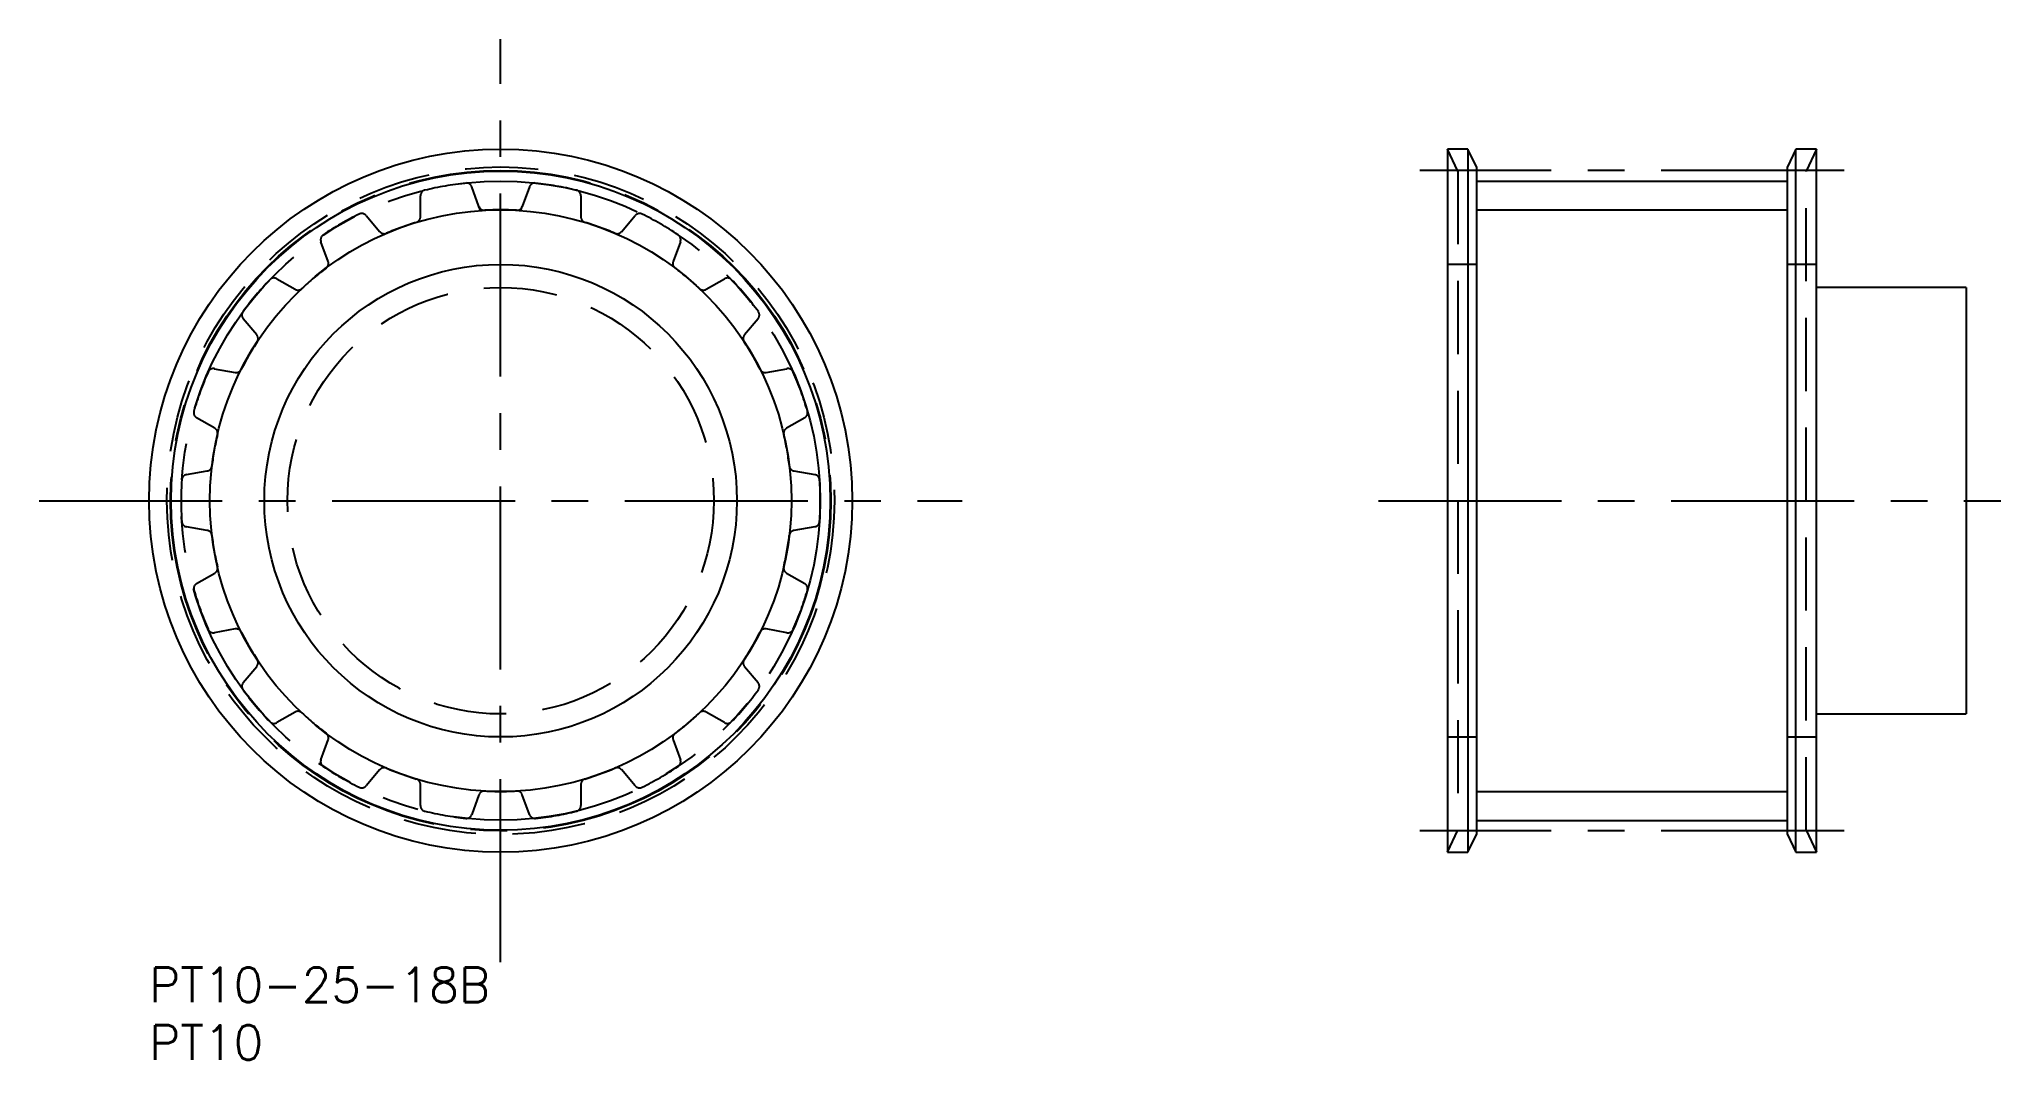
# Model space of a CAD drawing. Extents: x -10 to 161, y -8 to 81.
import ezdxf

# ---------------------------------------------------------------- set-up
doc = ezdxf.new("R2010")
doc.units = 0
doc.header["$LTSCALE"] = 0.5
for name, pattern in [('CENTER', [50.8, 31.75, -6.35, 6.35, -6.35]), ('DASHED', [19.05, 12.7, -6.35]), ('PHANTOM', [63.5, 31.75, -6.35, 6.35, -6.35, 6.35, -6.35])]:
    doc.linetypes.add(name, pattern=pattern)
for name, color, linetype in [('MSM_CENTER', 1, 'CENTER'), ('MSM_CONTINUOUS', 7, 'CONTINUOUS'), ('MSM_DASHED', 4, 'DASHED'), ('MSM_IMAGINARY', 6, 'PHANTOM'), ('MSM_NARROW', 5, 'CONTINUOUS'), ('MSM_PART_NUMBER', 7, 'CONTINUOUS')]:
    doc.layers.add(name, color=color, linetype=linetype)
doc.styles.get("Standard").update_dxf_attribs({"font": 'txt.shx', "height": 3, "bigfont": 'bigfont.shx'})

msp = doc.modelspace()

# ---------------------------------------------------------------- linework, layer by layer
at = {"layer": 'MSM_CENTER'}
for p, q in [((30.5, 0.47), (30.5, 80.53)), ((147.05, 69.15), (110.25, 69.15)), ((-9.53, 40.5), (70.53, 40.5)), ((106.65, 40.5), (160.65, 40.5)), ((147.05, 11.85), (110.25, 11.85))]:
    msp.add_line(p, q, dxfattribs=at)
msp.add_circle((30.5, 40.5), 28.65, dxfattribs=at)
at = {"layer": 'MSM_CONTINUOUS'}
for p, q in [((114.41, 71), (112.65, 71)), ((112.65, 71), (112.65, 10)), ((115.15, 69.45), (114.41, 71)), ((114.41, 71), (114.41, 10)), ((142.88, 71), (142.15, 69.45)), ((144.65, 71), (142.88, 71)), ((142.88, 10), (142.88, 71)), ((144.65, 10), (144.65, 71)), ((115.15, 69.45), (115.15, 11.55)), ((115.15, 68.23), (142.15, 68.23)), ((142.15, 11.55), (142.15, 69.45)), ((157.65, 59), (144.65, 59)), ((157.65, 59), (157.65, 22)), ((144.65, 22), (157.65, 22)), ((115.15, 12.77), (142.15, 12.77)), ((114.41, 10), (115.15, 11.55)), ((142.15, 11.55), (142.88, 10)), ((112.65, 10), (114.41, 10)), ((142.88, 10), (144.65, 10))]:
    msp.add_line(p, q, dxfattribs=at)
for radius in [30.5, 28.59, 20.5]:
    msp.add_circle((30.5, 40.5), radius, dxfattribs=at)
at = {"layer": 'MSM_DASHED'}
for p, q in [((113.55, 69.09), (112.65, 71)), ((144.65, 71), (143.75, 69.09)), ((113.55, 69.09), (113.55, 11.91)), ((143.75, 11.91), (143.75, 69.09)), ((23.54, 65.12), (23.54, 66.95)), ((28.62, 66.02), (28, 67.73)), ((33, 67.73), (32.38, 66.02)), ((37.46, 66.95), (37.46, 65.12)), ((18.83, 65.23), (20.01, 63.83)), ((40.99, 63.83), (42.17, 65.23)), ((15.54, 61.25), (14.91, 62.97)), ((46.09, 62.97), (45.46, 61.25)), ((11.08, 59.75), (12.66, 58.84)), ((48.34, 58.84), (49.92, 59.75)), ((115.15, 61), (112.65, 61)), ((144.65, 61), (142.15, 61)), ((9.34, 54.88), (8.17, 56.28)), ((52.83, 56.28), (51.66, 54.88)), ((5.66, 51.95), (7.46, 51.63)), ((53.54, 51.63), (55.34, 51.95)), ((5.7, 46.78), (4.12, 47.69)), ((56.88, 47.69), (55.3, 46.78)), ((3.25, 42.76), (5.05, 43.08)), ((55.95, 43.08), (57.75, 42.76)), ((5.05, 37.92), (3.25, 38.24)), ((57.75, 38.24), (55.95, 37.92)), ((4.12, 33.31), (5.7, 34.22)), ((55.3, 34.22), (56.88, 33.31)), ((7.46, 29.37), (5.66, 29.05)), ((55.34, 29.05), (53.54, 29.37)), ((8.17, 24.72), (9.34, 26.12)), ((51.66, 26.12), (52.83, 24.72)), ((12.66, 22.16), (11.08, 21.25)), ((49.92, 21.25), (48.34, 22.16)), ((14.91, 18.03), (15.54, 19.75)), ((45.46, 19.75), (46.09, 18.03)), ((112.65, 20), (115.15, 20)), ((142.15, 20), (144.65, 20)), ((20.01, 17.17), (18.83, 15.77)), ((42.17, 15.77), (40.99, 17.17)), ((23.54, 14.05), (23.54, 15.88)), ((37.46, 15.88), (37.46, 14.05)), ((28.62, 14.98), (28, 13.27)), ((33, 13.27), (32.38, 14.98)), ((112.65, 10), (113.55, 11.91)), ((143.75, 11.91), (144.65, 10))]:
    msp.add_line(p, q, dxfattribs=at)
for radius in [28.95, 18.5]:
    msp.add_circle((30.5, 40.5), radius, dxfattribs=at)
for centre, radius, start, end in [((24.04, 66.95), 0.5, 103.731, 180), ((30.5, 40.5), 27.72, 96.269, 103.731), ((27.53, 67.56), 0.5, 20, 96.269), ((33.47, 67.56), 0.5, 83.731, 160), ((30.5, 40.5), 27.72, 76.269, 83.731), ((36.96, 66.95), 0.5, 0, 76.269), ((30.5, 40.5), 27.73, 116.269, 123.731), ((18.45, 64.91), 0.5, 40, 116.269), ((23.04, 65.12), 0.5, 286.8625, 0), ((29.09, 66.19), 0.5, 200, 273.1375), ((30.5, 40.5), 25.23, 86.8625, 93.1375), ((31.91, 66.19), 0.5, 266.8625, 340), ((37.96, 65.12), 0.5, 180, 253.1375), ((42.55, 64.91), 0.5, 63.731, 140), ((30.5, 40.5), 27.73, 56.269, 63.731), ((15.38, 63.14), 0.5, 123.731, 200), ((20.39, 64.16), 0.5, 220, 293.1375), ((30.5, 40.5), 25.23, 106.8625, 113.1375), ((30.5, 40.5), 25.23, 66.8625, 73.1375), ((40.61, 64.16), 0.5, 246.8625, 320), ((45.62, 63.14), 0.5, 340, 56.269), ((30.5, 40.5), 27.72, 136.269, 143.731), ((10.83, 59.32), 0.5, 60, 136.269), ((30.5, 40.5), 25.22, 126.8625, 133.1375), ((15.07, 61.08), 0.5, 306.8625, 20), ((45.93, 61.08), 0.5, 160, 233.1375), ((30.5, 40.5), 25.23, 46.8625, 53.1375), ((50.17, 59.32), 0.5, 43.731, 120), ((30.5, 40.5), 27.73, 36.269, 43.731), ((12.91, 59.27), 0.5, 240, 313.1375), ((48.09, 59.27), 0.5, 226.8625, 300), ((8.55, 56.61), 0.5, 143.731, 220), ((52.45, 56.61), 0.5, 320, 36.269), ((8.96, 54.56), 0.5, 326.8625, 40), ((52.04, 54.56), 0.5, 140, 213.1375), ((30.5, 40.5), 25.22, 146.8625, 153.1375), ((30.5, 40.5), 25.23, 26.8625, 33.1375), ((30.5, 40.5), 27.73, 156.269, 163.731), ((5.58, 51.46), 0.5, 80, 156.269), ((7.55, 52.12), 0.5, 260, 333.1375), ((53.45, 52.12), 0.5, 206.8625, 280), ((55.42, 51.46), 0.5, 23.731, 100), ((30.5, 40.5), 27.73, 16.269, 23.731), ((4.37, 48.13), 0.5, 163.731, 240), ((56.63, 48.13), 0.5, 300, 16.269), ((30.5, 40.5), 25.23, 166.8625, 173.1375), ((5.45, 46.35), 0.5, 346.8625, 60), ((55.55, 46.35), 0.5, 120, 193.1375), ((30.5, 40.5), 25.23, 6.8625, 13.1375), ((3.33, 42.27), 0.5, 100, 176.269), ((4.96, 43.57), 0.5, 280, 353.1375), ((56.04, 43.57), 0.5, 186.8625, 260), ((57.67, 42.27), 0.5, 3.731, 80), ((30.5, 40.5), 27.72, 176.269, 183.731), ((30.5, 40.5), 27.73, 356.269, 3.731), ((3.33, 38.73), 0.5, 183.731, 260), ((4.96, 37.43), 0.5, 6.8625, 80), ((30.5, 40.5), 25.23, 186.8625, 193.1375), ((30.5, 40.5), 25.22, 346.8625, 353.1375), ((56.04, 37.43), 0.5, 100, 173.1375), ((57.67, 38.73), 0.5, 280, 356.269), ((5.45, 34.65), 0.5, 300, 13.1375), ((55.55, 34.65), 0.5, 166.8625, 240), ((4.37, 32.87), 0.5, 120, 196.269), ((30.5, 40.5), 27.72, 196.269, 203.731), ((30.5, 40.5), 27.73, 336.269, 343.731), ((56.63, 32.87), 0.5, 343.731, 60), ((5.58, 29.54), 0.5, 203.731, 280), ((7.55, 28.88), 0.5, 26.8625, 100), ((30.5, 40.5), 25.22, 206.8625, 213.1375), ((30.5, 40.5), 25.23, 326.8625, 333.1375), ((53.45, 28.88), 0.5, 80, 153.1375), ((55.42, 29.54), 0.5, 260, 336.269), ((8.96, 26.44), 0.5, 320, 33.1375), ((52.04, 26.44), 0.5, 146.8625, 220), ((8.55, 24.39), 0.5, 140, 216.269), ((30.5, 40.5), 27.72, 216.269, 223.731), ((30.5, 40.5), 27.73, 316.269, 323.731), ((52.45, 24.39), 0.5, 323.731, 40), ((12.91, 21.73), 0.5, 46.8625, 120), ((48.09, 21.73), 0.5, 60, 133.1375), ((10.83, 21.68), 0.5, 223.731, 300), ((30.5, 40.5), 25.22, 226.8625, 233.1375), ((30.5, 40.5), 25.23, 306.8625, 313.1375), ((50.17, 21.68), 0.5, 240, 316.269), ((15.07, 19.92), 0.5, 340, 53.1375), ((45.93, 19.92), 0.5, 126.8625, 200), ((15.38, 17.86), 0.5, 160, 236.269), ((30.5, 40.5), 27.72, 236.269, 243.731), ((20.39, 16.84), 0.5, 66.8625, 140), ((30.5, 40.5), 25.23, 246.8625, 253.1375), ((30.5, 40.5), 25.23, 286.8625, 293.1375), ((40.61, 16.84), 0.5, 40, 113.1375), ((30.5, 40.5), 27.72, 296.269, 303.731), ((45.62, 17.86), 0.5, 303.731, 20), ((18.45, 16.09), 0.5, 243.731, 320), ((23.04, 15.88), 0.5, 0, 73.1375), ((37.96, 15.88), 0.5, 106.8625, 180), ((42.55, 16.09), 0.5, 220, 296.269), ((24.04, 14.05), 0.5, 180, 256.269), ((29.09, 14.81), 0.5, 86.8625, 160), ((30.5, 40.5), 25.22, 266.8625, 273.1375), ((31.91, 14.81), 0.5, 20, 93.1375), ((36.96, 14.05), 0.5, 283.731, 0), ((30.5, 40.5), 27.72, 256.269, 263.731), ((27.53, 13.44), 0.5, 263.731, 340), ((33.47, 13.44), 0.5, 200, 276.269), ((30.5, 40.5), 27.73, 276.269, 283.731)]:
    msp.add_arc(centre, radius, start, end, dxfattribs=at)
at = {"layer": 'MSM_IMAGINARY'}
msp.add_circle((30.5, 40.5), 27.72, dxfattribs=at)
at = {"layer": 'MSM_NARROW'}
for p, q in [((28.75, 65.66), (28.62, 66.02)), ((32.25, 65.66), (32.38, 66.02)), ((115.15, 65.73), (142.15, 65.73)), ((115.15, 15.27), (142.15, 15.27))]:
    msp.add_line(p, q, dxfattribs=at)
msp.add_circle((30.5, 40.5), 25.23, dxfattribs=at)

# ---------------------------------------------------------------- texts
at = {"layer": 'MSM_PART_NUMBER'}
for s, p in [('PT10-25-18B', (0, -3)), ('PT10', (0, -8))]:
    msp.add_text(s, height=3, dxfattribs=at).set_placement(p)

doc.saveas('drawing.dxf')
